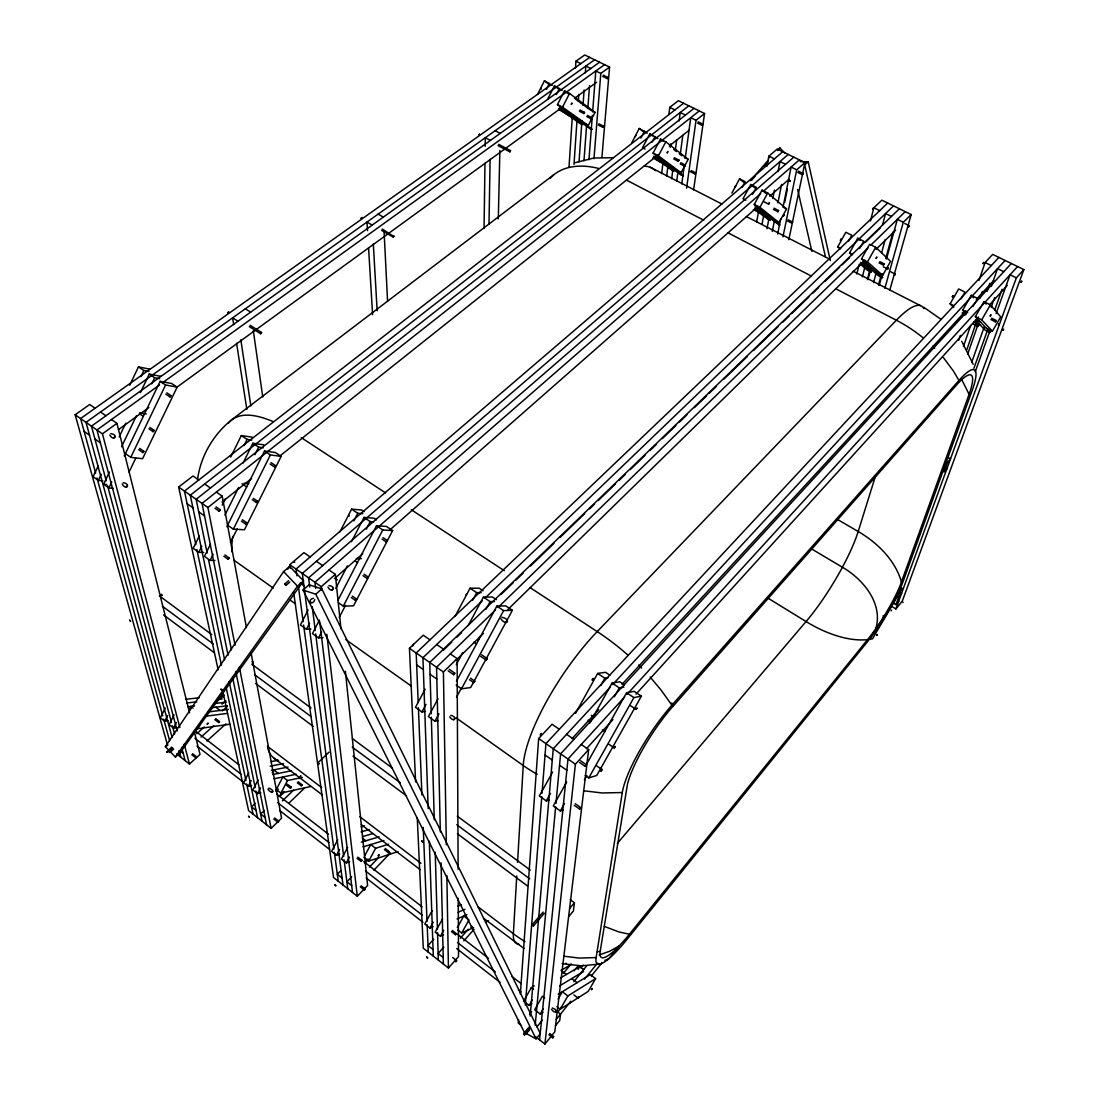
<?xml version="1.0" encoding="UTF-8"?>
<svg xmlns="http://www.w3.org/2000/svg" width="1099" height="1099" viewBox="0 0 1099 1099"><rect width="100%" height="100%" fill="white"/><g stroke="black" fill="none" stroke-linecap="round" stroke-linejoin="round"><path stroke-width="1.5" d="M196.639 756.991L195.856 757.884M678.124 161.141L678.687 160.014M207.148 724.09L207.945 723.142M208.123 723.348L207.326 724.241M600.892 771.045L601.909 769.547M684.581 166.073L685.13 164.96M602.032 769.671L601.071 771.113M484.068 228.441L484.961 163.408M485.195 146.291L485.305 137.732L490.415 140.438M218.646 722.469L219.402 721.521L215.638 718.567M219.594 721.755L218.838 722.62L214.813 719.611M489 224.251L490.099 159.259M695.543 172.983L695.008 173.985M769.259 156.978L769.025 157.624M498.314 218.921L499.866 150.494M768.544 204.002L769.149 202.82M769.341 203.013L768.751 204.084M702.041 125.217L702.591 124.077L698.167 121.824M614.217 747.883L615.206 746.4L614.382 747.966M840.35 240.296L840.982 239.101M841.147 239.239L840.529 240.365M777.845 211.599L778.422 210.472M908.475 226.889L909.093 225.707M540.268 735.025L541.34 733.473M909.244 225.817L908.639 226.957M541.464 733.651L540.42 735.107M783.285 216.05L783.848 214.951M284.82 584.105L286.028 585.286L289.806 582.058M286.138 585.135L284.943 583.871L288.611 580.698M791.857 223.124L792.42 222.039L788.148 219.773M792.613 222.232L792.049 223.221L787.502 221.009M735.684 185.951L735.08 187.105M803.094 173.642L802.517 174.7L797.764 172.447M271.893 792.2L272.689 791.184M872.633 209.236L873.238 208.068M873.403 208.206L872.826 209.291M277.676 822.011L278.445 821.049M278.624 821.228L277.923 822.148M487.2 658.686L486.198 660.101L480.579 656.295M519.223 944.412A91.478 21.843 -55.2 0 1 513.37 933.724L516.75 875.958M517.547 862.358L523.234 765.508A107.276 31.212 -56.3 0 1 597.21 631.595L896.358 320.221A90.777 21.554 -60.3 0 1 923.833 308.668M876.04 258.306L876.659 257.139M876.837 257.262L876.26 258.347M291.276 787.365L290.562 788.258M569.007 167.117L572.249 117.579M575.478 68.028L575.917 61.187L584.75 54.95L609.574 67.08L601.909 157.487M573.994 164.41L577.03 119.997M578.308 101.204L578.775 94.377M579.036 161.704L581.948 120.711M583.033 105.339L584.132 89.967M585.341 72.891L585.822 66.064L590.809 68.509M518.508 1019.652L518.275 1023.059L520.912 1025.133M520.349 994.087L538.661 738.542L552.055 724.255L559.309 729.283M883.404 265.024L884.022 263.884M884.187 263.994L883.569 265.106L879.035 262.908M302.101 784.933L301.373 785.854M583.981 160.715L586.632 124.86M587.896 107.784L589.531 85.585M887.69 268.953L888.308 267.826M588.954 159.726L592.375 115.354M592.636 111.933L595.795 70.968L600.796 73.427L609.574 67.08M579.626 809.111L580.643 807.628M888.459 267.936L887.855 269.035L883.211 266.782M525.322 1005.022L541.766 796.596M542.041 793.176L545.942 743.625L998.895 257.413M580.767 807.806L579.791 809.18L574.186 805.292M593.968 158.751L600.796 73.427M586.179 764.725L585.121 766.278L586.042 764.629L580.547 760.742M894.435 275.162L895.026 274.063M530.199 1016.08L553.264 748.735L610.33 687.067M535.172 1025.367L555.654 806.803M555.97 803.396L560.614 753.873L1011.327 263.485M539.554 1039.819L567.991 759.024L624.617 696.986M535.543 1036.659L544.925 1044.05L575.395 764.203L588.666 749.573L581.275 744.476M588.666 749.573L554.789 1031.824L544.925 1044.05M361.008 861.314L361.791 860.283M361.942 860.517L361.2 861.437L356.996 858.305M661.639 173.656L662.889 163.449M668.92 114.159L669.758 107.359L678.358 100.71L704.555 113.513L693.606 189.866M570.299 899.71L574.434 902.774L573.403 910.975L568.636 916.621M364.25 889.902L365.019 888.899M365.184 889.05L364.47 889.998M666.653 176.197L667.931 166.004M670.28 147.307L670.706 143.914M671.681 178.752L673.206 166.856M675.404 149.876L676.709 139.683M679.127 121L680.226 112.51L685.474 115.093M378.18 855.764L378.935 854.775M676.709 181.321L678.056 171.128M680.308 154.148L682.781 135.465M379.1 854.995L378.372 855.901M681.765 183.89L684.306 165.207M685.226 158.421L690.749 117.689L696.038 120.286L704.555 113.513M388.277 852.481L389.019 851.505M686.6 188.163L696.038 120.286M952.256 296.812L952.902 295.631M953.039 295.741L952.421 296.867M596.139 957.572L622.295 792.53A71.462 16.897 -56.6 0 1 671.874 705.187L958.946 380.433A60.294 11.594 -59.8 0 1 964.661 374.539L966.928 372.602A60.294 11.594 -59.8 0 1 972.217 390.337L903.405 580.712A51.268 8.751 -58.4 0 1 867.702 641.418L627.131 939.247A60.747 11.759 -55.7 0 1 596.606 963.15L596.098 961.913A60.747 11.759 -55.7 0 1 596.139 957.572L579.31 958.081L563.732 956.199M599.175 954.962L609.684 951.239L619.067 946.033A57.436 11.127 -55.8 0 1 601.002 957.174A57.285 11.1 -55.8 0 1 600.205 951.363L627.433 784.37A67.382 15.908 -56.7 0 1 669.538 710.229L956.377 385.2A57.093 10.99 -59.8 0 1 965.059 376.916A56.928 10.963 -59.8 0 1 969.112 394.294L900.328 585.025A48.548 8.297 -58.4 0 1 869.831 636.829L629.397 934.232A57.546 11.155 -55.8 0 1 619.067 946.033L608.722 958.809M197.463 479.988C200.485 456.373 213.096 434.819 231.532 419.873L553.978 174.59C566.507 164.768 583.761 164.644 598.57 168.435M982.987 263.554L983.632 262.4M983.742 262.579L983.165 263.609M756.648 221.971L758.53 211.846M767.02 166.265L768.915 156.14L777.227 149.052L804.935 162.597L788.821 239.692M761.992 224.333L763.915 214.264M990.158 315.976L990.831 314.781M990.927 314.946L990.336 315.99M766.978 228.702L769.259 216.956M772.831 198.507L774.452 190.113M778.023 171.65L779.974 161.58L785.538 164.314M772.295 231.408L774.603 219.676M777.927 202.903L781.568 184.453M995.337 321.677L995.982 320.51M996.106 320.606L995.474 321.719M455.384 934.548L456.181 933.477L452.348 930.413M456.291 933.683L455.577 934.631M777.625 234.128L780.661 219.031M783.024 207.299L791.115 167.062L796.706 169.809L804.935 162.597M784.672 202.45L787.379 189.028M999.087 323.944L998.441 325.057L998.964 323.848M782.969 236.848L796.706 169.809M455.797 961.666L456.538 960.636L452.651 957.463M456.689 960.76L456.003 961.721M1002.989 330.236L1003.621 329.109L1003.195 330.208M471.141 927.35L471.897 926.306M1021.012 282.292L1021.672 281.11M1021.768 281.289L1021.191 282.306M294.807 562.152L293.873 562.125M856.739 274.008L859.308 264.076M870.435 221.023L873.856 207.766L881.838 200.197L911.195 214.539L889.682 290.534M862.33 276.852L864.94 266.92M867.399 279.215L870.051 269.282M867.935 279.709L871.026 268.129M882.483 225.116L885.574 213.536L891.468 216.434M873.554 282.567L876.246 272.648M881.618 252.797L885.19 239.582M878.513 284.861L880.78 276.591M885.78 258.389L893.034 231.93M879.2 285.424L882.373 273.857M886.467 258.993L897.375 219.333L903.296 222.259L911.195 214.539M884.846 288.309L903.296 222.259M556.382 1011.3L555.696 1012.275M552.728 1037.676L553.484 1036.604M553.594 1036.687L552.921 1037.676M569.639 1003.195L570.395 1002.109L569.763 1003.277M577.923 997.851L578.665 996.793L578.074 997.892M875.56 475.812L858.195 531.504A76.38 16.21 -58.5 0 1 842.411 567.249A76.642 16.265 -58.5 0 1 806.062 621.553L617.322 843.414M591.372 989.595L592.073 988.564M592.196 988.647L591.564 989.581M958.658 340.305L960.32 335.442M979.044 280.327L985.102 262.496L992.699 254.391L1023.842 269.612L902.334 601.002L895.919 608.928L891.152 606.085M963.411 346.542L970.664 325.483M980.143 297.953L982.382 291.469M966.777 349.812L975.788 323.875M987.053 291.455L989.869 283.35M967.573 354.4L978.316 323.642M991.312 286.427L997.535 268.623L1003.785 271.687M971.722 362.258L984.319 326.678M991.188 307.28L994.622 297.568M973.934 368.206L987.74 329.535M994.636 310.206L1002.123 289.271M975.253 371.75L990.336 329.727M996.134 313.558L1010.05 274.777L1016.341 277.868L1023.842 269.612M893.006 602.884L895.96 604.642L898.803 596.812L901.578 593.378L898.625 591.633M895.919 608.928L1016.341 277.868M472.021 926.512L471.347 927.419M891.069 610.852L891.66 610.124M899.806 595.864L900.301 595.081M876.7 635.291L877.181 634.535M877.249 634.686L876.823 635.346M541.271 88.401L541.175 89.156M902.98 602.568L903.131 602.334M309.863 601.606L311.058 602.953M129.696 385.241L138.447 366.887L150.192 369.209M98.182 466.058L93.099 476.691L98.347 480.442L102.866 480.84M140.919 376.614L143.845 370.487L148.86 371.462M98.347 480.442L101.259 474.356M119.159 436.962L125.753 423.17M140.438 392.494L149.244 374.1L160.921 376.353M113.389 488.368L108.897 487.983L103.608 484.206L109.447 472.021M121.536 446.812L136.455 415.71M151.731 383.867L154.671 377.726L159.657 378.674M108.897 487.983L111.823 481.884M124.269 455.975L160.111 381.353L171.705 383.537L177.131 387.15L142.582 458.709L130.754 457.363L125.396 453.612M130.754 457.363L165.578 384.993L177.131 387.15M129.05 472.048L135.74 458.187M230.708 457.06L241.327 435.561L252.33 437.196M199.235 536.106L193.204 548.291L198.809 552.316L203.686 552.454M244.047 445.562L247.083 439.408L251.781 440.095M198.809 552.316L201.831 546.203M222.218 505.114L225.295 498.905M243.154 462.885L252.88 443.268L263.801 444.834M210.513 544.115L204.441 556.341L210.088 560.38L214.923 560.49M224.924 515.129L238.607 487.571M254.941 454.698L258.691 447.156L263.348 447.801M210.088 560.38L213.137 554.267M226.847 526.723L264.516 451.043L275.341 452.513L281.152 456.387L244.445 529.759L233.345 529.168L227.617 525.157M233.345 529.168L270.368 454.945L281.152 456.387M230.433 542.466L237.233 528.853M165.262 708.086L160.385 717.798L164.781 721.219L168.161 720.779M164.781 721.219L167.57 715.655M174.082 714.913L169.177 724.653L173.587 728.087L176.953 727.634M173.587 728.087L176.389 722.524M188.849 710.435L190.91 706.355L193.094 708.031M200.554 723.266L197.779 728.747L229.801 724.214M537.48 94.445L544.417 80.831L552.165 85.351M546.313 89.39L549.404 83.332M547.453 99.501L554.418 85.859L562.166 90.379M556.341 94.459L559.446 88.373M592.402 129.421L557.468 104.584L564.474 90.901L569.543 93.442L595.054 112.359L588.267 125.492L583.377 123.006M339.948 531.847L351.584 509.153L361.708 510.005L364.154 511.639M588.267 125.492L562.509 107.153L569.543 93.442M308.105 609.986L300.398 624.988L306.415 629.287L310.921 629.068M353.878 520.857L357.766 513.288L362.807 513.686M306.415 629.287L309.506 623.284M351.488 541.697L363.989 517.437L374.003 518.192L376.476 519.841M319.438 620.07L312.446 633.615L318.504 637.942L322.982 637.681M335.731 588.473L347.366 565.903M366.31 529.196L370.226 521.599L373.536 521.833M248.731 772.803L243.621 782.708L248.25 786.334L251.589 785.634M318.504 637.942L321.622 631.925M337.956 600.301L376.476 525.775L386.395 526.435L392.618 530.583L353.535 605.851L343.328 606.126L338.396 602.678M248.25 786.334L251.19 780.661M343.328 606.126L382.768 529.965L392.618 530.583M339.179 617.556L345.484 605.398M258.045 780.029L252.894 789.961L257.564 793.588L260.875 792.874M257.564 793.588L260.504 787.914M272.195 772.679L273.637 769.904L278.239 773.435M287.485 780.537L282.855 776.979L276.316 789.522L280.918 793.093L287.485 780.537L302.362 777.419M631.952 142.389L639.247 128.473L647.242 133.213M299.271 778.49L300.7 775.757M640.868 138.089L644.522 131.124M657.82 138.529L649.825 133.79L642.489 147.733L645.14 149.079M652.202 142.046L655.141 136.455M683.551 175.799L653.094 153.118L660.458 139.133L665.802 141.812L688.194 159.314L681.064 172.735L675.912 170.111M681.064 172.735L658.411 155.811L665.802 141.812M454.931 616.594L470.042 588.226L479.123 588.171L483.093 590.795M337.764 839.801L331.61 851.34L336.514 855.173L339.783 854.17M336.514 855.173L339.605 849.39M425.148 689.197L415.477 707.316L421.934 711.946L425.121 711.438M472.721 600.15L476.705 592.677L481.211 592.622M347.614 847.439L341.432 859.006L346.364 862.852L349.606 861.836M421.934 711.946L425.986 704.39M468.174 625.578L483.395 597.142L492.352 596.963L496.336 599.628M346.364 862.852L349.468 857.069M437.993 698.772L428.431 716.589L434.943 721.246L438.089 720.697M456.305 664.62L462.761 652.6M486.088 609.121L490.113 601.62L494.55 601.51M477.886 640.662L480.332 636.129M434.943 721.246L438.941 713.814M456.483 681.174L496.844 606.112L505.677 605.837L512.381 610.302L470.66 687.548L461.484 688.812L456.195 685.103M364.648 855.874L370.748 844.527L375.652 848.277L388.551 844.266M456.497 697.137L461.333 688.153M461.484 688.812L503.617 610.632L512.381 610.302M363.879 857.289L368.756 861.066L375.652 848.277M731.879 193.094L739.558 178.862L745.149 181.678L742.072 187.38M752.513 194.468L756.387 187.325L750.754 184.495L743.048 198.768L745.85 200.183M779.727 224.704L754.257 204.455L762.019 190.154L767.693 192.998L786.554 208.906L779.054 222.616L773.614 219.841M779.054 222.616L759.904 207.313L767.693 192.998M432.086 910.796L424.791 924.025L429.984 928.078L433.13 926.718M429.984 928.078L433.24 922.185M442.54 918.888L435.204 932.144L440.438 936.224L443.543 934.823M440.438 936.224L443.708 930.317M575.546 713.278L597.677 673.426L605.522 672.3L609.794 675.143M457.335 927.556L463.764 915.989L466.883 914.629M840.268 248.978L837.754 246.822L845.845 232.26L851.78 235.241L848.538 241.079M457.83 930.001L461.704 932.996L468.957 919.973L463.764 915.989M552.618 772.075L539.334 795.937L546.299 800.924L549.102 800.031M600.755 685.611L604.862 678.22L607.981 677.753M852.027 254.954L849.582 252.839L857.728 238.236L863.704 241.231L859.61 248.539M546.299 800.924L550.475 793.451M589.778 723.018L612.088 683.042L619.781 681.792L624.562 684.979M566.686 781.993L553.305 805.924L560.339 810.952L563.086 810.018M614.355 696.78L619.328 687.878L623.902 687.095M882.662 277.47L861.492 258.869L869.68 244.239L875.683 247.261L890.561 261.342L882.662 275.354L876.906 272.415M882.662 275.354L867.468 261.905L875.683 247.261M560.339 810.952L564.529 803.465M586.358 764.533L626.595 692.727L634.15 691.353L641.376 696.162L596.743 775.482L588.789 777.9L585.217 775.399M584.366 780.029L586.852 775.592M588.789 777.9L633.903 697.604L641.376 696.162M534.293 985.899L531.325 987.616L523.632 1001.12L529.155 1005.42L531.985 1003.717M529.155 1005.42L532.232 1000.021M544.664 997.947L542.425 996.216L534.691 1009.747L540.241 1014.075L543.346 1008.662M953.712 307.432L950.113 303.846L958.671 288.941L964.963 292.114L961.076 298.887M558.113 999.101L562.358 991.724L567.853 995.955L595.617 978.618L590.3 974.593L558.196 994.279M578.101 969.428L579.736 966.598L583.693 969.593M556.918 1006.698L560.202 1009.239L567.853 995.955M966.131 313.737L962.683 310.234L971.282 295.288L977.629 298.475L972.931 306.635M990.089 332.063L975.335 316.649L983.99 301.662L990.364 304.876L1000.722 316.883L992.397 331.211L986.298 328.106M595.617 978.618L588.24 991.38L560.202 1009.239M992.397 331.211L981.695 319.878L990.364 304.876M874.818 630.551L869.666 639.302L872.482 638.849L902.265 588.24L899.669 588.295M165.386 746.661L283.569 571.604L289.641 566.425L303.558 580.918L179.948 752.952L175.373 757.046L165.386 746.661L167.68 744.627M287.732 569.241L289.641 566.425M175.373 757.046L297.527 586.152L303.558 580.918M556.286 1019.377L570.834 1001.244M591.317 975.967L602.101 962.669M555.531 1025.642L559.748 1020.435L560.531 1014.13L556.451 1010.984M895.96 604.642L898.721 601.222M536.078 1038.871L540.351 1033.61L321.815 588.913L309.08 584.792L303.049 590.039L524.443 1032.524L536.078 1038.871L315.77 594.216L303.049 590.039M557.481 1012.399L561.809 1007.069M584.531 979.113L597.513 963.136M530.006 1028.279L524.621 1034.86L523.66 1033.829L524.484 1034.887M529.484 1029.859L526.38 1033.651L525.404 1032.634M580.973 967.766L583.143 965.114M536.958 1026.796L542.37 1020.16M573.802 981.682L586.797 965.76M574.049 970.843L578.404 965.526M523.522 1033.857L528.907 1027.29M528.399 1028.856L525.295 1032.648L526.27 1033.678M529.512 1014.404L531.696 1011.767M563.306 973.412L570.944 964.153M947.022 468.435L944.055 471.952L947.558 462.281L950.539 458.75L947.53 457.102M569.625 908.447L574.434 902.774M532.246 924.726L543.098 912.074M533.468 925.88L544.335 913.214M750.397 180.621L768.489 160.001M751.606 180.236L754.999 176.362M764.066 166.045L767.459 162.171M777.652 150.563L779.919 147.98L784.617 152.898M417.277 817.958L423.28 948.217L448.433 968.04L458.53 956.556L458.256 898.336M463.833 940.895L474.067 929.314M460.275 938.258L468.243 929.273M443.831 947.104L438.13 953.506L443.227 957.504M433.734 939.178L428.006 945.552L433.061 949.522M586.454 748.721L612.967 719.529M636.033 694.142L978.481 317.075M990.007 304.382L1007.302 285.342M626.925 694.458L1017.564 266.549M572.029 738.624L598.749 709.597M621.993 684.361L965.856 310.77M976.31 299.409L993.743 280.479M612.651 684.553L1005.104 260.449M228.482 423.115C239.555 409.913 259.268 415.848 272.786 421.439M293.598 591.894L333.533 877.51L357.312 896.248L367.602 885.464L345.374 671.269M373.88 870.188L390.488 852.851M369.484 867.056L378.976 857.179M351.653 876.851L346.886 881.796L351.68 885.574M364.758 863.278L368.33 859.569M364.47 862.742L368.055 859.047M340.896 870.6L337.311 874.282L342.091 878.032M412.867 645.621L413.43 644.371M456.456 659.826L483.45 633.422M507.985 609.423L864.982 260.175M876.027 249.377L895.658 230.172M446.345 844.829L443.405 672.011L457.115 658.603L450.288 653.878M495.608 609.821L436.564 667.217L440.342 831.929M498.081 607.431L868.375 247.522M870.834 245.132L905.288 211.654M222.506 689.911L248.594 810.609L271.11 828.344L281.564 818.192L251.108 652.971M894.641 275.203L895.19 274.146L890.685 271.755M899.394 208.769L429.736 662.463L431.22 713.773M443.062 650.526L451.689 642.187M456.621 637.434L461.539 632.667M500.952 594.573L513.274 582.676M515.733 580.299L523.124 573.156M530.515 566.012L553.91 543.387M560.064 537.438L584.695 513.631M589.627 508.878L594.559 504.111M598.254 500.54L615.495 483.876M619.19 480.304L625.345 474.356M630.277 469.589L645.044 455.302M649.976 450.549L656.13 444.6M662.299 438.638L675.844 425.547M679.539 421.975L686.93 414.831M694.321 407.688L706.63 395.791M709.089 393.415L716.479 386.271M723.87 379.128L747.279 356.516M753.433 350.554L778.065 326.746M782.996 321.993L789.151 316.045M791.61 313.655L808.85 296.991M812.546 293.419L818.7 287.471M824.868 281.523L839.65 267.236M842.109 264.859L849.5 257.716M865.504 242.233L880.285 227.946M288.721 803.342L304.698 787.873M317.941 762.802L328.999 752.156M282.402 800.896L293.515 790.195M482.392 600.645L422.95 657.71L428.184 808.63M484.865 598.268L893.528 205.898M264.296 810.43L260.587 813.988L265.134 817.56M279.119 796.184L284.05 791.445M279.805 796.294L283.515 792.736M298.351 778.49L300.824 776.114M275.89 791.431L278.377 789.068M255.256 803.314L251.534 806.872L256.053 810.416M887.676 203.04L416.191 652.985L418.197 702.563M549.857 178.505L553.978 174.59M415.614 781.966L409.446 648.286L423.252 635.195L429.97 639.838M176.609 753.9L189.454 764.025L200.032 754.45L194.18 731.151M206.832 741.097L225.954 723.843M201.021 737.113L213.769 725.67M603.076 127.278L603.53 126.275M196.721 733.775L204.373 726.92M222.245 710.943L227.342 706.382M603.31 126.138L602.788 127.209M172.529 748.021L166.924 752.156L171.65 747.073M169.04 751.524L172.79 748.172M221.971 704.129L225.817 700.709M169.919 752.472L173.669 749.133M591.427 118.802L591.88 117.799M216.434 702.027L224.127 695.186M591.647 117.634L591.125 118.733M313.6 598.309C306.566 599.298 312.308 606.95 314.822 599.656M321.664 590.094L321.265 586.687L335.319 574.379L328.986 569.996M315.77 594.216L321.815 588.913M830.294 260.532L808.205 161.787L804.715 164.85L825.473 256.974M334.439 578.637L362.766 553.745M389.815 529.979L758.145 206.378M769.74 196.199L789.055 179.219M760.604 193.658L314.918 582.25L315.66 588.363M763.187 191.405L799.358 159.863M793.808 157.143L308.599 577.84L309.753 587.017M788.258 154.437L302.307 573.444L342.998 884.983M782.735 151.744L296.029 569.062L296.95 575.849M290.26 568.101L289.793 564.694L303.901 552.66L310.138 556.959M777.57 149.986L779.919 147.98M783.532 216.118L784.054 215.047M778.051 211.695L778.628 210.582L774.026 208.151M667.67 151.593L667.107 152.747M636.225 709.377L637.132 707.907L636.005 709.336L630.386 705.627M735.478 185.827L734.888 186.995M607.692 959.661L608.338 959.139L606.662 959.606M222.012 502.037L251.561 478.518M279.764 456.058L658.562 154.533M669.318 145.988L689.458 129.943M235.049 645.25L207.917 507.504L222.218 496.171L216.338 492.091M699.294 110.944L202.024 503.383L231.436 649.784M694.032 108.375L196.144 499.289L207.134 552.934M688.785 105.806L190.292 495.196L224.622 659.798M683.564 103.251L184.467 491.116L195.842 544.678M218.152 669.786L178.656 487.063L193.012 475.963L198.809 479.975M702.316 125.286L702.811 124.214M348.919 516.434L348.946 515.211M802.916 173.45L802.325 174.604M118.39 429.709L148.887 407.55M176.609 387.411L563.347 106.438M574.447 98.374L596.62 82.26M179.838 727.524L102.441 433.83L116.934 423.349L111.439 419.557M159.534 384.952L96.946 429.984L177.227 730.876M162.309 382.947L604.587 64.649M599.601 62.203L91.464 426.165L106.218 480.799M594.641 59.786L86.01 422.346L172.103 737.402M589.696 57.368L80.584 418.554L95.64 473.065M167.652 745.562L75.158 414.776L89.692 404.514L95.091 408.251M584.022 113.499L584.517 112.373M695.31 172.804L694.788 173.862L690.268 171.664M571.494 104.419L572.002 103.292M684.828 166.155L685.336 165.084L680.831 162.707M667.368 152.83L667.89 151.703M635.868 135.534L635.318 136.716M540.241 1014.075L543.043 1012.316M769.053 156.786L768.489 157.926M388.51 852.59L389.197 851.629L385.213 848.483M559.693 985.83L583.61 971.447M560.476 977.959L579.736 966.598M607.431 78.579L607.912 77.48L603.269 75.117M412.62 645.814L413.361 644.302M561.644 970.046L571.617 964.263M678.358 161.237L678.894 160.111M301.923 784.755L301.167 785.703L297.307 782.845M487.077 658.548L486.046 660.004M593.117 678.44L592.141 679.924M291.098 787.145L290.328 788.148L286.427 785.208M510.403 150.563L509.799 151.799L498.012 145.59M510.005 151.868L510.568 150.659L498.658 144.326M571.796 103.155L571.246 104.323M478.93 135.424L479.494 134.284M479.301 134.133L478.711 135.356M461.704 932.996L473.614 927.57M485.524 922.143L488.492 920.783M592.32 680.006L593.268 678.523M506.57 622.556L507.532 621.1M457.06 918.915L466.347 914.876M458.077 912.239L464.877 909.34M457.61 906.318L461.333 904.752M473.765 682.644L474.768 681.256M607.692 77.356L607.17 78.496M196.46 756.785L195.677 757.719M454.752 718.196L453.736 719.653M368.756 861.066L397.975 851.615M363 846.889L383.908 840.515M466.745 593.748L465.756 595.232M474.631 681.105L473.614 682.561L469.452 679.704M361.31 842.136L379.073 836.834M362.643 836.559L372.643 833.633M361.076 831.902L369.47 829.484M575.258 162.666L593.803 158.022L613.228 157.693M361.2 826.819L364.497 825.885M280.918 793.093L310.852 786.444M274.091 778.793L296.126 774.259M272.758 774.534L291.565 770.77M271.453 770.33L288.062 767.075M270.189 766.154L283.515 763.613M271.192 761.607L277.923 760.343M600.603 963.96L581.398 965.842L562.125 963.672M381.559 230.35L393.167 237.013L393.868 236.56L382.273 229.045M205.705 716.205L227.52 713.361M208.054 711.987L228.249 709.432M212.148 707.632L227.328 705.764M187.888 706.712L194.619 705.901M214.593 703.525L226.449 702.124M597.389 951.693L600.205 951.363M186.569 703.003L196.748 701.835M218.797 699.294L222.19 698.895M185.635 699.294L199.235 697.769M867.578 639.673C852.92 641.047 838.317 637.049 824.909 631.389A99.666 60.28 39.8 0 1 806.062 621.553L768.187 598.268M622.295 792.53L602.197 792.97L583.555 790.772M327.942 587.031C331.513 594.147 337.201 586.674 328.986 585.533M449.23 669.277L454.752 673.124L453.722 674.704L454.807 673.206M532.328 924.699L533.51 925.77M533.358 925.921L532.204 924.863M274.489 466.938L275.313 465.495L274.42 466.924L270.093 464.053M246.492 522.588L245.503 523.976L246.506 522.602L242.384 519.745M800.168 161.553L808.205 161.787M356.323 558.512L361.392 558.663M356.433 598.996L355.499 600.466L356.571 599.079L352.284 596.084M368.083 577.002L367.148 578.486L368.179 577.057L364.03 574.2M143.804 451.263L142.843 452.596L143.887 451.332L139.642 448.365M421.837 840.886L422.923 841.944M422.758 842.081L421.714 841.078M103.608 484.206L106.617 484.467M154.107 430.355L153.146 431.687L154.162 430.396L149.876 427.442M244.033 483.313L248.759 483.78M257.427 501.158L256.438 502.545L257.468 501.199L253.265 498.3M139.6 412.922L146.318 413.966M629.397 934.232L618.833 931.911L604.313 926.388M109.818 434.957C113.568 442.045 119.145 434.888 110.807 433.583M275.19 465.454L271.082 462.665M393.208 237.041L393.964 235.79M318.064 762.775L319.053 763.819M318.861 763.942L317.913 762.953M252.289 661.516L253.21 662.518M253.045 662.67L252.234 661.941M221.064 689.114L221.998 690.117M221.819 690.254L220.913 689.279M220.143 509.73L219.113 511.159L220.212 509.799L216.022 506.859M122.181 483.986C125.849 491.129 131.537 484.096 123.198 482.695M161.319 594.325L162.199 595.328M386.257 541.931L387.219 540.447L386.257 541.931L381.999 539.087M162.02 595.452L161.182 594.49M426.755 956.995L427.676 957.861M427.511 958.012L426.632 957.16M129.709 620.124L130.602 621.141M130.438 621.265L129.586 620.317M332.077 589.916L333.176 588.487M335.044 884.819L335.882 885.67M335.703 885.794L334.907 884.997M276.014 790.099L276.797 790.923M248.676 816.241L249.459 817.079M249.281 817.189L248.539 816.42M387.164 540.42L383.015 537.631M169.177 751.51L169.933 752.32M169.768 752.458L169.054 751.702M166.76 751.551L167.515 752.362M229.087 557.921L227.988 559.199L229.1 557.949L224.924 554.94M170.936 395.585L169.974 396.918L171.032 395.681L166.814 392.824M575.917 61.187L580.863 63.618M669.758 107.359L674.978 109.927M768.915 156.14L774.438 158.86M873.856 207.766L879.708 210.651M985.102 262.496L991.312 265.56M798.424 171.156L803.039 173.436M904.738 223.482L909.216 225.68M602.692 76.353L607.239 78.592M697.549 123.074L702.124 125.327M590.163 109.886L595.054 112.359M684.32 157.363L688.194 159.314M783.821 207.519L786.554 208.906M764.011 201.79L768.599 204.112M579.97 110.01L584.434 112.277L583.775 113.417M674.319 157.734L678.825 160.001M879.736 261.617L884.146 263.842M991.6 318.188L996.092 320.455M579.379 111.233L583.857 113.499M673.701 158.984L678.207 161.251M773.366 209.428L777.913 211.722M990.858 319.507L995.351 321.787M587.374 115.395L591.784 117.634M586.797 116.604L591.207 118.843M680.226 163.943L684.65 166.183M598.845 123.816L603.433 126.138M691.092 170.565L695.461 172.79M598.282 124.998L602.87 127.319M557.468 104.584L562.509 107.153M653.094 153.118L658.411 155.811M754.257 204.455L759.904 207.313M837.754 246.822L840.708 248.333M849.582 252.839L852.563 254.336M861.492 258.869L867.468 261.905M950.113 303.846L953.877 305.756M962.683 310.234L967.738 312.789M975.335 316.649L981.695 319.878M565.271 111.136L570.216 113.65M659.098 158.819L664.332 161.484M758.269 209.222L763.791 212.038M863.237 262.579L869.089 265.546M965.87 314.74L962.174 312.858L964.606 315.303M975.775 319.768L980.748 322.295M568.829 115.601L558.416 109.213M573.664 118.074L578.527 120.533M660.568 162.295L652.861 157.789M665.678 164.905L670.788 167.501M753.365 209.538L757.39 211.585M762.788 214.332L768.201 217.08M865.449 266.59L871.177 269.502M974.167 321.925L980.226 325.016M673.687 171.417L653.699 157.226M769.094 220.047L754.738 209.497M779.727 225.46L755.164 206.763M871.232 272.112L867.029 269.969L860.599 264.419M882.483 277.841L878.252 275.684L862.756 262.153M973.412 324.191L977.863 326.458M989.773 332.53L985.295 330.25L975.61 320.249M127.374 485.662L126.385 486.967M650.237 167.282L721.906 204.029M746.303 216.544L830.267 259.515M853.181 271.233L920.413 305.604M626.361 180.044L703.717 220.198M727.991 232.809L811.419 276.124M835.68 288.721L896.358 320.221A113.142 78.29 40.8 0 1 918.695 334.343L923.091 337.791M495.154 130.712L500.251 133.391M113.966 437.855L115.024 436.523M378.138 214.126L383.372 217.107M372.245 225.075L367.011 222.067L367.519 230.639M837.424 519.415L858.195 531.504A99.391 76.326 15.9 0 1 875.766 544.005C887.415 554.157 897.265 567.043 901.441 582.099M811.048 548.607L842.411 567.249C863.017 579.104 883.266 603.296 875.848 628.614L883.294 619.424A64.223 49.606 16.8 0 0 883.266 615.619M249.239 326.568L260.628 333.739L261.397 333.327L261.548 332.502L250.105 325.249M261.535 332.475L260.6 333.725M245.338 308.805L250.682 312.143M238.002 321.224L232.645 317.845L233.689 324.631M301.25 437.622L385.598 492.901M411.342 509.771L504.276 570.683M530.006 587.553L597.21 631.595A134.998 62.684 43.3 0 1 622.487 650.402L627.598 654.798M524.058 948.506L483.505 918.201M138.447 366.887L143.845 370.487M149.244 374.1L154.671 377.726M160.111 381.353L165.578 384.993M241.327 435.561L247.083 439.408M252.88 443.268L258.691 447.156M264.516 451.043L270.368 454.945M351.584 509.153L357.766 513.288M363.989 517.437L370.226 521.599M376.476 525.775L382.768 529.965M470.042 588.226L476.705 592.677M483.395 597.142L490.113 601.62M496.844 606.112L503.617 610.632M597.677 673.426L604.862 678.22M612.088 683.042L619.328 687.878M626.595 692.727L633.903 697.604M501.872 617.253C511.104 618.957 506.309 626.773 500.842 618.764M165.853 394.156L169.974 396.918M591.331 715.243L594.161 717.166M139.271 413.581L143.31 416.342M242.041 483.78L246.657 486.939M354.963 560.916L357.45 562.606M473.848 642.118L476.513 643.945M588.089 720.147L590.465 721.768M602.431 729.942L604.835 731.577M481.609 654.784L487.145 658.562M148.915 428.789L153.146 431.687M252.275 499.688L256.438 502.545M363.013 575.656L367.148 578.486M608.681 744.16L614.259 747.979M100.517 412.015L105.971 415.779M204.62 484L210.472 488.038M316.388 561.287L322.68 565.642M436.715 644.495L443.488 649.179M566.603 734.324L573.925 739.38M470.482 678.193L474.699 681.119M596.523 765.742L601.991 769.547M923.833 307.308L940.771 319.163M138.68 449.697L142.843 452.596M241.409 521.132L245.503 523.976M351.282 597.526L355.499 600.466M215.006 508.288L219.086 511.145M448.158 670.843L453.681 674.69M579.448 762.376L585.039 766.264M75.158 414.776L102.441 433.83M178.656 487.063L207.917 507.504M289.793 564.694L321.265 586.687M409.446 648.286L443.405 672.011M538.661 738.542L575.395 764.203M84.128 431.399L89.527 435.19M94.926 438.982L100.366 442.801M187.132 503.713L192.916 507.779M198.713 511.846L204.538 515.939M300.178 583.088L303.915 585.698M416.672 664.868L423.362 669.566M430.08 674.291L436.839 679.031M545.049 754.999L552.289 760.082M559.556 765.192L566.85 770.303M559.116 108.732L580.835 124.077M559.309 106.905L590.383 128.954M559.872 108.293L582.937 124.627M234.114 560.298L273.225 588.061M289.985 599.958L295.576 603.928M345.855 639.618L411.493 686.202M456.195 717.922L523.234 765.508A134.985 111.988 8 0 0 537.191 774.273M450.769 715.325C458.31 717.056 453.805 723.334 449.711 716.809M575.272 803.74L580.739 807.628M223.894 556.286L227.988 559.199M544.417 80.831L548.566 83.867M554.418 85.859L559.899 89.884M564.474 90.901L568.54 93.91M575.299 98.896L580.698 102.894M581.234 103.292L589.476 109.378M159.355 595.85L211.764 634.59M251.753 664.167L311.044 708.017M352.408 738.597L392.398 768.174M457.211 816.104L530.309 870.147M655.911 156.456L681.243 175.263M653.891 156.182L673.577 170.757M162.364 606.195L213.261 643.973M254.542 674.607L310.948 716.479M352.229 747.114L400.393 782.845M456.799 824.717L529.718 878.829M163.531 614.904L214.346 652.751M255.545 683.427L313.215 726.384M353.04 756.043L406.603 795.937M457.404 833.77L527.451 885.931M221.352 695.31L223.468 696.903M273.816 758.049L322.295 794.893M267.332 746.194L321.705 787.64M359.771 816.639L420.931 863.264M478.024 906.785L513.37 933.724M215.747 707.179L220.061 710.476M561.039 970.403L566.383 974.483M571.755 978.577L577.14 982.671M361.31 824.662L420.285 869.735M298.145 781.774L302.046 784.768M639.247 128.473L643.121 131.454M384.375 849.596L388.318 852.618M573.87 994.87L577.923 997.974M362.23 837.974L365.885 840.776M287.279 784.123L291.221 787.172M649.825 133.79L652.518 135.864M531.325 987.616L533.537 989.334M195.485 731.11L238.909 764.78M276.907 794.234L328.477 834.223M363.755 861.575L422.112 906.812M457.39 934.177L488.602 958.369M511.681 976.255L521.173 983.619M268.802 788.093C275.89 790.593 272.25 795.442 267.936 789.206M357.862 857.151L361.914 860.297M552.399 1007.989C559.048 1009.94 555.572 1015.394 551.519 1009.239M451.469 931.622L455.412 934.672M660.458 139.133L663.109 141.194M673.742 149.464L676.393 151.538M679.237 153.75L681.792 155.742M194.935 738.294L240.942 774.094M277.484 802.517L328.917 842.521M365.459 870.944L422.304 915.151M457.486 942.53L495.388 971.997M518.385 989.897L521.091 991.999M196.982 746.029L242.989 781.897M279.517 810.389L329.576 849.431M366.104 877.922L422.936 922.24M456.758 948.616L500.059 982.382M192.641 753.735L196.584 756.826M274.626 817.972L278.583 821.077M361.159 885.78L365.156 888.899M549.679 1033.486L553.608 1036.563M191.803 754.766L195.746 757.857M273.775 819.043L277.731 822.148M360.307 886.893L364.291 890.025M548.813 1034.709L552.742 1037.786M179.934 750.603L183.162 753.145M754.889 208.109L770.481 220.391M739.558 178.862L743.528 182.132M750.754 184.495L754.656 187.723M762.019 190.154L765.838 193.355M860.572 262.359L871.37 271.714M857.728 238.236L860.119 240.447M932.666 346.267L934.713 348.259M638.643 665.074L641.596 668M973.838 321.609L978.247 326.087M283.569 571.604L297.527 586.152M650.127 677.039L660.65 689.485L671.874 705.173M971.282 295.288L973.508 297.76M983.99 301.662L986.105 304.093M943.464 357.697L953.506 371.174L958.946 380.433M671.736 703.03L673.426 705.668M961.337 378.812L969.098 394.307M961.721 341.294L973.192 364.305M97.014 478.024L162.762 715.861M163.682 719.172L169.617 740.644M107.565 485.758L171.499 722.496M172.392 725.807L174.617 734.091M179.096 750.644L180.882 757.266M181.637 747.416L185.168 760.645M184.206 744.105L189.454 764.025M116.934 423.349L189.591 712.853M797.64 189.55L811.886 251.437M196.9 549.692L221.435 665.183M226.051 686.944L245.956 780.661M246.671 784.013L253.072 814.139M229.183 681.627L257.564 817.67M208.508 559.652L228.07 655.224M232.535 677.025L255.202 787.681M255.888 791.046L262.07 821.228M235.818 671.654L266.576 824.786M239.348 667.093L271.11 828.344M222.218 496.171L246.451 627.68M236.587 343.259L246.835 409.336M240.832 339.852L250.847 405.861M253.333 330.785L262.757 396.904M298.324 586.028L303.145 621.649M303.612 625.043L333.89 849.005M334.357 852.398L338.258 881.247M312.24 606.717L315.234 630.496M315.66 633.903L343.685 856.451M344.111 859.844L347.751 888.72M319.672 621.457L352.518 892.484M326.815 634.315L357.312 896.248M335.319 574.379L340.965 628.779M368.563 247.77L372.602 314.616M373.317 243.923L377.149 310.715M384.142 232.535L387.562 301.085M418.403 707.687L421.92 794.879M423.239 827.368L427.03 921.388M427.168 924.809L428.28 952.16M429.311 841.216L433.294 956.116M431.316 717.194L434.284 819.813M435.218 852.316L437.443 929.287M437.539 932.708L438.322 960.073M441.042 862.825L443.378 964.057M446.867 875.628L448.433 968.04M457.115 658.603L458.118 869.227M525.02 941.568A113.87 102.757 9.8 0 1 513.37 933.724M644.028 166.224A84.307 34.838 -62.4 0 1 655.306 170.62M231.875 551.794A98.278 49.043 -55 0 1 232.768 536.326M278.569 760.535A84.898 35.278 -53.1 0 1 267.648 747.663M606.689 959.674A76.161 69.993 10.4 0 1 604.862 960.292M566.397 963.425A83.606 76.614 10 0 1 565.655 963.315M227.823 312.762L228.894 311.91L227.823 312.72M361.118 218.316L362.024 217.437L361.131 218.275M789.082 180.428L790.222 181.074L789.082 180.428M335.827 578.843L337.063 580.066L335.827 578.802"/></g></svg>
